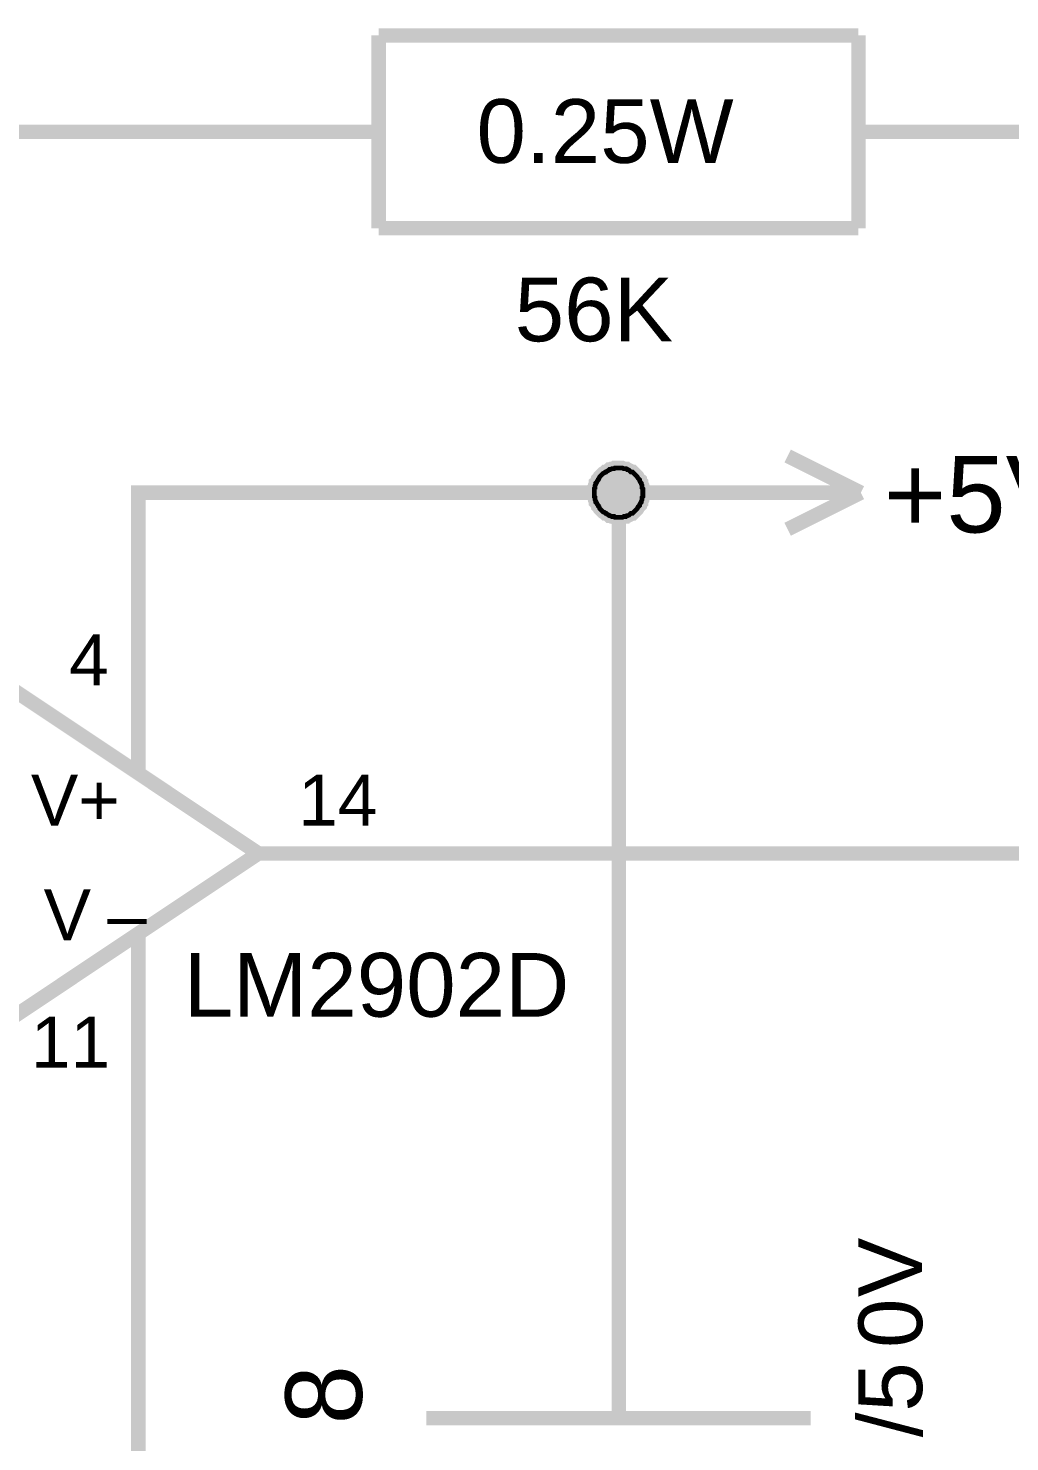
# Model space of a CAD drawing. Header units: millimetres. Extents: x -2024 to 917, y -725 to 13.
# Drawn here: x -1566.37 to -1545.95, y -403.9 to -374.52 of the extents above; entities that cross this region are included whole.
import ezdxf

# ---------------------------------------------------------------- set-up
doc = ezdxf.new("R2010")
doc.units = ezdxf.units.MM
doc.styles.get("Standard").update_dxf_attribs({"font": 'arial.ttf'})

msp = doc.modelspace()

# ---------------------------------------------------------------- linework, layer by layer
at = {"color": 7}
for points, const_width in [([(-1559.078, -374.667), (-1559.078, -378.675)], 0.3), ([(-1559.078, -374.667), (-1549.098, -374.667)], 0.3), ([(-1549.098, -374.667), (-1549.098, -378.675)], 0.3), ([(-1571.574, -389.173), (-1574.073, -389.173), (-1574.073, -376.671), (-1561.577, -376.671)], 0.3), ([(-1559.078, -376.671), (-1561.577, -376.671)], 0.3), ([(-1559.078, -391.673), (-1541.6, -391.673), (-1541.6, -376.671), (-1546.599, -376.671)], 0.3), ([(-1549.098, -376.671), (-1546.599, -376.671)], 0.3), ([(-1559.078, -378.675), (-1549.098, -378.675)], 0.3), ([(-1549.048, -384.172), (-1550.571, -383.41)], 0.3), ([(-1554.593, -384.172), (-1554.593, -384.139), (-1554.593, -384.122), (-1554.593, -384.089), (-1554.576, -384.073), (-1554.576, -384.04), (-1554.576, -384.023), (-1554.56, -383.99), (-1554.56, -383.973), (-1554.543, -383.957), (-1554.527, -383.924), (-1554.51, -383.907), (-1554.51, -383.891), (-1554.493, -383.874), (-1554.477, -383.841), (-1554.46, -383.824), (-1554.444, -383.808), (-1554.427, -383.791), (-1554.411, -383.775), (-1554.378, -383.758), (-1554.361, -383.742), (-1554.344, -383.742), (-1554.328, -383.725), (-1554.295, -383.709), (-1554.278, -383.692), (-1554.262, -383.692), (-1554.229, -383.675), (-1554.212, -383.675), (-1554.179, -383.675), (-1554.162, -383.659), (-1554.129, -383.659), (-1554.113, -383.659), (-1554.08, -383.659)], 0.3), ([(-1554.593, -384.172), (-1554.593, -384.139), (-1554.593, -384.122), (-1554.593, -384.089), (-1554.576, -384.073), (-1554.576, -384.04), (-1554.576, -384.023), (-1554.56, -383.99), (-1554.56, -383.973), (-1554.543, -383.957), (-1554.527, -383.924), (-1554.51, -383.907), (-1554.51, -383.891), (-1554.493, -383.874), (-1554.477, -383.841), (-1554.46, -383.824), (-1554.444, -383.808), (-1554.427, -383.791), (-1554.411, -383.775), (-1554.378, -383.758), (-1554.361, -383.742), (-1554.344, -383.742), (-1554.328, -383.725), (-1554.295, -383.709), (-1554.278, -383.692), (-1554.262, -383.692), (-1554.229, -383.675), (-1554.212, -383.675), (-1554.179, -383.675), (-1554.162, -383.659), (-1554.129, -383.659), (-1554.113, -383.659), (-1554.08, -383.659)], 0.3), ([(-1554.593, -384.172), (-1554.593, -384.139), (-1554.593, -384.122), (-1554.593, -384.089), (-1554.576, -384.073), (-1554.576, -384.04), (-1554.576, -384.023), (-1554.56, -383.99), (-1554.56, -383.973), (-1554.543, -383.957), (-1554.527, -383.924), (-1554.51, -383.907), (-1554.51, -383.891), (-1554.493, -383.874), (-1554.477, -383.841), (-1554.46, -383.824), (-1554.444, -383.808), (-1554.427, -383.791), (-1554.411, -383.775), (-1554.378, -383.758), (-1554.361, -383.742), (-1554.344, -383.742), (-1554.328, -383.725), (-1554.295, -383.709), (-1554.278, -383.692), (-1554.262, -383.692), (-1554.229, -383.675), (-1554.212, -383.675), (-1554.179, -383.675), (-1554.162, -383.659), (-1554.129, -383.659), (-1554.113, -383.659), (-1554.08, -383.659)], 0.3), ([(-1554.593, -384.172), (-1554.593, -384.139), (-1554.593, -384.122), (-1554.593, -384.089), (-1554.576, -384.073), (-1554.576, -384.04), (-1554.576, -384.023), (-1554.56, -383.99), (-1554.56, -383.973), (-1554.543, -383.957), (-1554.527, -383.924), (-1554.51, -383.907), (-1554.51, -383.891), (-1554.493, -383.874), (-1554.477, -383.841), (-1554.46, -383.824), (-1554.444, -383.808), (-1554.427, -383.791), (-1554.411, -383.775), (-1554.378, -383.758), (-1554.361, -383.742), (-1554.344, -383.742), (-1554.328, -383.725), (-1554.295, -383.709), (-1554.278, -383.692), (-1554.262, -383.692), (-1554.229, -383.675), (-1554.212, -383.675), (-1554.179, -383.675), (-1554.162, -383.659), (-1554.129, -383.659), (-1554.113, -383.659), (-1554.08, -383.659)], 0.3), ([(-1554.593, -384.172), (-1554.593, -384.139), (-1554.593, -384.122), (-1554.593, -384.089), (-1554.576, -384.073), (-1554.576, -384.04), (-1554.576, -384.023), (-1554.56, -383.99), (-1554.56, -383.973), (-1554.543, -383.957), (-1554.527, -383.924), (-1554.51, -383.907), (-1554.51, -383.891), (-1554.493, -383.874), (-1554.477, -383.841), (-1554.46, -383.824), (-1554.444, -383.808), (-1554.427, -383.791), (-1554.411, -383.775), (-1554.378, -383.758), (-1554.361, -383.742), (-1554.344, -383.742), (-1554.328, -383.725), (-1554.295, -383.709), (-1554.278, -383.692), (-1554.262, -383.692), (-1554.229, -383.675), (-1554.212, -383.675), (-1554.179, -383.675), (-1554.162, -383.659), (-1554.129, -383.659), (-1554.113, -383.659), (-1554.08, -383.659)], 0.0991), ([(-1554.593, -384.172), (-1554.593, -384.139), (-1554.593, -384.122), (-1554.593, -384.089), (-1554.576, -384.073), (-1554.576, -384.04), (-1554.576, -384.023), (-1554.56, -383.99), (-1554.56, -383.973), (-1554.543, -383.957), (-1554.527, -383.924), (-1554.51, -383.907), (-1554.51, -383.891), (-1554.493, -383.874), (-1554.477, -383.841), (-1554.46, -383.824), (-1554.444, -383.808), (-1554.427, -383.791), (-1554.411, -383.775), (-1554.378, -383.758), (-1554.361, -383.742), (-1554.344, -383.742), (-1554.328, -383.725), (-1554.295, -383.709), (-1554.278, -383.692), (-1554.262, -383.692), (-1554.229, -383.675), (-1554.212, -383.675), (-1554.179, -383.675), (-1554.162, -383.659), (-1554.129, -383.659), (-1554.113, -383.659), (-1554.08, -383.659)], 0.0991), ([(-1554.593, -384.172), (-1554.593, -384.139), (-1554.593, -384.122), (-1554.593, -384.089), (-1554.576, -384.073), (-1554.576, -384.04), (-1554.576, -384.023), (-1554.56, -383.99), (-1554.56, -383.973), (-1554.543, -383.957), (-1554.527, -383.924), (-1554.51, -383.907), (-1554.51, -383.891), (-1554.493, -383.874), (-1554.477, -383.841), (-1554.46, -383.824), (-1554.444, -383.808), (-1554.427, -383.791), (-1554.411, -383.775), (-1554.378, -383.758), (-1554.361, -383.742), (-1554.344, -383.742), (-1554.328, -383.725), (-1554.295, -383.709), (-1554.278, -383.692), (-1554.262, -383.692), (-1554.229, -383.675), (-1554.212, -383.675), (-1554.179, -383.675), (-1554.162, -383.659), (-1554.129, -383.659), (-1554.113, -383.659), (-1554.08, -383.659)], 0.0991), ([(-1554.593, -384.172), (-1554.593, -384.139), (-1554.593, -384.122), (-1554.593, -384.089), (-1554.576, -384.073), (-1554.576, -384.04), (-1554.576, -384.023), (-1554.56, -383.99), (-1554.56, -383.973), (-1554.543, -383.957), (-1554.527, -383.924), (-1554.51, -383.907), (-1554.51, -383.891), (-1554.493, -383.874), (-1554.477, -383.841), (-1554.46, -383.824), (-1554.444, -383.808), (-1554.427, -383.791), (-1554.411, -383.775), (-1554.378, -383.758), (-1554.361, -383.742), (-1554.344, -383.742), (-1554.328, -383.725), (-1554.295, -383.709), (-1554.278, -383.692), (-1554.262, -383.692), (-1554.229, -383.675), (-1554.212, -383.675), (-1554.179, -383.675), (-1554.162, -383.659), (-1554.129, -383.659), (-1554.113, -383.659), (-1554.08, -383.659)], 0.0991), ([(-1554.08, -383.659), (-1554.08, -383.659)], 0.3), ([(-1554.08, -383.659), (-1554.063, -383.659), (-1554.03, -383.659), (-1554.013, -383.659), (-1553.98, -383.675), (-1553.964, -383.675), (-1553.931, -383.675), (-1553.914, -383.692), (-1553.898, -383.692), (-1553.864, -383.709), (-1553.848, -383.725), (-1553.831, -383.742), (-1553.798, -383.742), (-1553.782, -383.758), (-1553.765, -383.775), (-1553.749, -383.791), (-1553.732, -383.808), (-1553.716, -383.824), (-1553.699, -383.841), (-1553.682, -383.874), (-1553.666, -383.891), (-1553.649, -383.907), (-1553.649, -383.924), (-1553.633, -383.957), (-1553.616, -383.973), (-1553.616, -383.99), (-1553.6, -384.023), (-1553.6, -384.04), (-1553.6, -384.073), (-1553.583, -384.089), (-1553.583, -384.122), (-1553.583, -384.139), (-1553.583, -384.172)], 0.3), ([(-1554.08, -383.659), (-1554.08, -383.659)], 0.3), ([(-1554.08, -383.659), (-1554.063, -383.659), (-1554.03, -383.659), (-1554.013, -383.659), (-1553.98, -383.675), (-1553.964, -383.675), (-1553.931, -383.675), (-1553.914, -383.692), (-1553.898, -383.692), (-1553.864, -383.709), (-1553.848, -383.725), (-1553.831, -383.742), (-1553.798, -383.742), (-1553.782, -383.758), (-1553.765, -383.775), (-1553.749, -383.791), (-1553.732, -383.808), (-1553.716, -383.824), (-1553.699, -383.841), (-1553.682, -383.874), (-1553.666, -383.891), (-1553.649, -383.907), (-1553.649, -383.924), (-1553.633, -383.957), (-1553.616, -383.973), (-1553.616, -383.99), (-1553.6, -384.023), (-1553.6, -384.04), (-1553.6, -384.073), (-1553.583, -384.089), (-1553.583, -384.122), (-1553.583, -384.139), (-1553.583, -384.172)], 0.3), ([(-1554.08, -383.659), (-1554.08, -383.659)], 0.3), ([(-1554.08, -383.659), (-1554.063, -383.659), (-1554.03, -383.659), (-1554.013, -383.659), (-1553.98, -383.675), (-1553.964, -383.675), (-1553.931, -383.675), (-1553.914, -383.692), (-1553.898, -383.692), (-1553.864, -383.709), (-1553.848, -383.725), (-1553.831, -383.742), (-1553.798, -383.742), (-1553.782, -383.758), (-1553.765, -383.775), (-1553.749, -383.791), (-1553.732, -383.808), (-1553.716, -383.824), (-1553.699, -383.841), (-1553.682, -383.874), (-1553.666, -383.891), (-1553.649, -383.907), (-1553.649, -383.924), (-1553.633, -383.957), (-1553.616, -383.973), (-1553.616, -383.99), (-1553.6, -384.023), (-1553.6, -384.04), (-1553.6, -384.073), (-1553.583, -384.089), (-1553.583, -384.122), (-1553.583, -384.139), (-1553.583, -384.172)], 0.3), ([(-1554.08, -383.659), (-1554.08, -383.659)], 0.3), ([(-1554.08, -383.659), (-1554.063, -383.659), (-1554.03, -383.659), (-1554.013, -383.659), (-1553.98, -383.675), (-1553.964, -383.675), (-1553.931, -383.675), (-1553.914, -383.692), (-1553.898, -383.692), (-1553.864, -383.709), (-1553.848, -383.725), (-1553.831, -383.742), (-1553.798, -383.742), (-1553.782, -383.758), (-1553.765, -383.775), (-1553.749, -383.791), (-1553.732, -383.808), (-1553.716, -383.824), (-1553.699, -383.841), (-1553.682, -383.874), (-1553.666, -383.891), (-1553.649, -383.907), (-1553.649, -383.924), (-1553.633, -383.957), (-1553.616, -383.973), (-1553.616, -383.99), (-1553.6, -384.023), (-1553.6, -384.04), (-1553.6, -384.073), (-1553.583, -384.089), (-1553.583, -384.122), (-1553.583, -384.139), (-1553.583, -384.172)], 0.3), ([(-1554.08, -383.659), (-1554.08, -383.659)], 0.0991), ([(-1554.08, -383.659), (-1554.063, -383.659), (-1554.03, -383.659), (-1554.013, -383.659), (-1553.98, -383.675), (-1553.964, -383.675), (-1553.931, -383.675), (-1553.914, -383.692), (-1553.898, -383.692), (-1553.864, -383.709), (-1553.848, -383.725), (-1553.831, -383.742), (-1553.798, -383.742), (-1553.782, -383.758), (-1553.765, -383.775), (-1553.749, -383.791), (-1553.732, -383.808), (-1553.716, -383.824), (-1553.699, -383.841), (-1553.682, -383.874), (-1553.666, -383.891), (-1553.649, -383.907), (-1553.649, -383.924), (-1553.633, -383.957), (-1553.616, -383.973), (-1553.616, -383.99), (-1553.6, -384.023), (-1553.6, -384.04), (-1553.6, -384.073), (-1553.583, -384.089), (-1553.583, -384.122), (-1553.583, -384.139), (-1553.583, -384.172)], 0.0991), ([(-1554.08, -383.659), (-1554.08, -383.659)], 0.0991), ([(-1554.08, -383.659), (-1554.063, -383.659), (-1554.03, -383.659), (-1554.013, -383.659), (-1553.98, -383.675), (-1553.964, -383.675), (-1553.931, -383.675), (-1553.914, -383.692), (-1553.898, -383.692), (-1553.864, -383.709), (-1553.848, -383.725), (-1553.831, -383.742), (-1553.798, -383.742), (-1553.782, -383.758), (-1553.765, -383.775), (-1553.749, -383.791), (-1553.732, -383.808), (-1553.716, -383.824), (-1553.699, -383.841), (-1553.682, -383.874), (-1553.666, -383.891), (-1553.649, -383.907), (-1553.649, -383.924), (-1553.633, -383.957), (-1553.616, -383.973), (-1553.616, -383.99), (-1553.6, -384.023), (-1553.6, -384.04), (-1553.6, -384.073), (-1553.583, -384.089), (-1553.583, -384.122), (-1553.583, -384.139), (-1553.583, -384.172)], 0.0991), ([(-1554.08, -383.659), (-1554.08, -383.659)], 0.0991), ([(-1554.08, -383.659), (-1554.063, -383.659), (-1554.03, -383.659), (-1554.013, -383.659), (-1553.98, -383.675), (-1553.964, -383.675), (-1553.931, -383.675), (-1553.914, -383.692), (-1553.898, -383.692), (-1553.864, -383.709), (-1553.848, -383.725), (-1553.831, -383.742), (-1553.798, -383.742), (-1553.782, -383.758), (-1553.765, -383.775), (-1553.749, -383.791), (-1553.732, -383.808), (-1553.716, -383.824), (-1553.699, -383.841), (-1553.682, -383.874), (-1553.666, -383.891), (-1553.649, -383.907), (-1553.649, -383.924), (-1553.633, -383.957), (-1553.616, -383.973), (-1553.616, -383.99), (-1553.6, -384.023), (-1553.6, -384.04), (-1553.6, -384.073), (-1553.583, -384.089), (-1553.583, -384.122), (-1553.583, -384.139), (-1553.583, -384.172)], 0.0991), ([(-1554.08, -383.659), (-1554.08, -383.659)], 0.0991), ([(-1554.08, -383.659), (-1554.063, -383.659), (-1554.03, -383.659), (-1554.013, -383.659), (-1553.98, -383.675), (-1553.964, -383.675), (-1553.931, -383.675), (-1553.914, -383.692), (-1553.898, -383.692), (-1553.864, -383.709), (-1553.848, -383.725), (-1553.831, -383.742), (-1553.798, -383.742), (-1553.782, -383.758), (-1553.765, -383.775), (-1553.749, -383.791), (-1553.732, -383.808), (-1553.716, -383.824), (-1553.699, -383.841), (-1553.682, -383.874), (-1553.666, -383.891), (-1553.649, -383.907), (-1553.649, -383.924), (-1553.633, -383.957), (-1553.616, -383.973), (-1553.616, -383.99), (-1553.6, -384.023), (-1553.6, -384.04), (-1553.6, -384.073), (-1553.583, -384.089), (-1553.583, -384.122), (-1553.583, -384.139), (-1553.583, -384.172)], 0.0991), ([(-1564.076, -386.673), (-1564.076, -384.172), (-1554.08, -384.172), (-1554.08, -400.416)], 0.3), ([(-1554.08, -384.686), (-1554.113, -384.686), (-1554.129, -384.686), (-1554.162, -384.686), (-1554.179, -384.669), (-1554.212, -384.669), (-1554.229, -384.669), (-1554.262, -384.652), (-1554.278, -384.652), (-1554.295, -384.636), (-1554.328, -384.619), (-1554.344, -384.603), (-1554.361, -384.603), (-1554.378, -384.586), (-1554.411, -384.57), (-1554.427, -384.553), (-1554.444, -384.536), (-1554.46, -384.52), (-1554.477, -384.503), (-1554.493, -384.47), (-1554.51, -384.454), (-1554.51, -384.437), (-1554.527, -384.421), (-1554.543, -384.387), (-1554.56, -384.371), (-1554.56, -384.354), (-1554.576, -384.321), (-1554.576, -384.305), (-1554.576, -384.272), (-1554.593, -384.255), (-1554.593, -384.222), (-1554.593, -384.205), (-1554.593, -384.172)], 0.3), ([(-1554.593, -384.172), (-1554.593, -384.172)], 0.3), ([(-1554.08, -384.686), (-1554.113, -384.686), (-1554.129, -384.686), (-1554.162, -384.686), (-1554.179, -384.669), (-1554.212, -384.669), (-1554.229, -384.669), (-1554.262, -384.652), (-1554.278, -384.652), (-1554.295, -384.636), (-1554.328, -384.619), (-1554.344, -384.603), (-1554.361, -384.603), (-1554.378, -384.586), (-1554.411, -384.57), (-1554.427, -384.553), (-1554.444, -384.536), (-1554.46, -384.52), (-1554.477, -384.503), (-1554.493, -384.47), (-1554.51, -384.454), (-1554.51, -384.437), (-1554.527, -384.421), (-1554.543, -384.387), (-1554.56, -384.371), (-1554.56, -384.354), (-1554.576, -384.321), (-1554.576, -384.305), (-1554.576, -384.272), (-1554.593, -384.255), (-1554.593, -384.222), (-1554.593, -384.205), (-1554.593, -384.172)], 0.3), ([(-1554.593, -384.172), (-1554.593, -384.172)], 0.3), ([(-1554.08, -384.686), (-1554.113, -384.686), (-1554.129, -384.686), (-1554.162, -384.686), (-1554.179, -384.669), (-1554.212, -384.669), (-1554.229, -384.669), (-1554.262, -384.652), (-1554.278, -384.652), (-1554.295, -384.636), (-1554.328, -384.619), (-1554.344, -384.603), (-1554.361, -384.603), (-1554.378, -384.586), (-1554.411, -384.57), (-1554.427, -384.553), (-1554.444, -384.536), (-1554.46, -384.52), (-1554.477, -384.503), (-1554.493, -384.47), (-1554.51, -384.454), (-1554.51, -384.437), (-1554.527, -384.421), (-1554.543, -384.387), (-1554.56, -384.371), (-1554.56, -384.354), (-1554.576, -384.321), (-1554.576, -384.305), (-1554.576, -384.272), (-1554.593, -384.255), (-1554.593, -384.222), (-1554.593, -384.205), (-1554.593, -384.172)], 0.3), ([(-1554.593, -384.172), (-1554.593, -384.172)], 0.3), ([(-1554.08, -384.686), (-1554.113, -384.686), (-1554.129, -384.686), (-1554.162, -384.686), (-1554.179, -384.669), (-1554.212, -384.669), (-1554.229, -384.669), (-1554.262, -384.652), (-1554.278, -384.652), (-1554.295, -384.636), (-1554.328, -384.619), (-1554.344, -384.603), (-1554.361, -384.603), (-1554.378, -384.586), (-1554.411, -384.57), (-1554.427, -384.553), (-1554.444, -384.536), (-1554.46, -384.52), (-1554.477, -384.503), (-1554.493, -384.47), (-1554.51, -384.454), (-1554.51, -384.437), (-1554.527, -384.421), (-1554.543, -384.387), (-1554.56, -384.371), (-1554.56, -384.354), (-1554.576, -384.321), (-1554.576, -384.305), (-1554.576, -384.272), (-1554.593, -384.255), (-1554.593, -384.222), (-1554.593, -384.205), (-1554.593, -384.172)], 0.3), ([(-1554.593, -384.172), (-1554.593, -384.172)], 0.3), ([(-1553.583, -384.172), (-1553.583, -384.205), (-1553.583, -384.222), (-1553.583, -384.255), (-1553.6, -384.272), (-1553.6, -384.305), (-1553.6, -384.321), (-1553.616, -384.354), (-1553.616, -384.371), (-1553.633, -384.387), (-1553.649, -384.421), (-1553.649, -384.437), (-1553.666, -384.454), (-1553.682, -384.47), (-1553.699, -384.503), (-1553.716, -384.52), (-1553.732, -384.536), (-1553.749, -384.553), (-1553.765, -384.57), (-1553.782, -384.586), (-1553.798, -384.603), (-1553.831, -384.603), (-1553.848, -384.619), (-1553.864, -384.636), (-1553.898, -384.652), (-1553.914, -384.652), (-1553.931, -384.669), (-1553.964, -384.669), (-1553.98, -384.669), (-1554.013, -384.686), (-1554.03, -384.686), (-1554.063, -384.686), (-1554.08, -384.686)], 0.3), ([(-1554.08, -384.172), (-1551.597, -384.172)], 0.3), ([(-1553.583, -384.172), (-1553.583, -384.205), (-1553.583, -384.222), (-1553.583, -384.255), (-1553.6, -384.272), (-1553.6, -384.305), (-1553.6, -384.321), (-1553.616, -384.354), (-1553.616, -384.371), (-1553.633, -384.387), (-1553.649, -384.421), (-1553.649, -384.437), (-1553.666, -384.454), (-1553.682, -384.47), (-1553.699, -384.503), (-1553.716, -384.52), (-1553.732, -384.536), (-1553.749, -384.553), (-1553.765, -384.57), (-1553.782, -384.586), (-1553.798, -384.603), (-1553.831, -384.603), (-1553.848, -384.619), (-1553.864, -384.636), (-1553.898, -384.652), (-1553.914, -384.652), (-1553.931, -384.669), (-1553.964, -384.669), (-1553.98, -384.669), (-1554.013, -384.686), (-1554.03, -384.686), (-1554.063, -384.686), (-1554.08, -384.686)], 0.3), ([(-1553.583, -384.172), (-1553.583, -384.205), (-1553.583, -384.222), (-1553.583, -384.255), (-1553.6, -384.272), (-1553.6, -384.305), (-1553.6, -384.321), (-1553.616, -384.354), (-1553.616, -384.371), (-1553.633, -384.387), (-1553.649, -384.421), (-1553.649, -384.437), (-1553.666, -384.454), (-1553.682, -384.47), (-1553.699, -384.503), (-1553.716, -384.52), (-1553.732, -384.536), (-1553.749, -384.553), (-1553.765, -384.57), (-1553.782, -384.586), (-1553.798, -384.603), (-1553.831, -384.603), (-1553.848, -384.619), (-1553.864, -384.636), (-1553.898, -384.652), (-1553.914, -384.652), (-1553.931, -384.669), (-1553.964, -384.669), (-1553.98, -384.669), (-1554.013, -384.686), (-1554.03, -384.686), (-1554.063, -384.686), (-1554.08, -384.686)], 0.3), ([(-1553.583, -384.172), (-1553.583, -384.205), (-1553.583, -384.222), (-1553.583, -384.255), (-1553.6, -384.272), (-1553.6, -384.305), (-1553.6, -384.321), (-1553.616, -384.354), (-1553.616, -384.371), (-1553.633, -384.387), (-1553.649, -384.421), (-1553.649, -384.437), (-1553.666, -384.454), (-1553.682, -384.47), (-1553.699, -384.503), (-1553.716, -384.52), (-1553.732, -384.536), (-1553.749, -384.553), (-1553.765, -384.57), (-1553.782, -384.586), (-1553.798, -384.603), (-1553.831, -384.603), (-1553.848, -384.619), (-1553.864, -384.636), (-1553.898, -384.652), (-1553.914, -384.652), (-1553.931, -384.669), (-1553.964, -384.669), (-1553.98, -384.669), (-1554.013, -384.686), (-1554.03, -384.686), (-1554.063, -384.686), (-1554.08, -384.686)], 0.3), ([(-1553.583, -384.172), (-1553.583, -384.172), (-1553.583, -384.172), (-1553.583, -384.172), (-1553.583, -384.172), (-1553.583, -384.172), (-1553.583, -384.172), (-1553.583, -384.172), (-1553.583, -384.172), (-1553.583, -384.172), (-1553.583, -384.172), (-1553.583, -384.172), (-1553.583, -384.172), (-1553.583, -384.172), (-1553.583, -384.172), (-1553.583, -384.172), (-1553.583, -384.172), (-1553.583, -384.172), (-1553.583, -384.172), (-1553.583, -384.172), (-1553.583, -384.172), (-1553.583, -384.172), (-1553.583, -384.172), (-1553.583, -384.172), (-1553.583, -384.172), (-1553.583, -384.172), (-1553.583, -384.172), (-1553.583, -384.172), (-1553.583, -384.172), (-1553.583, -384.172), (-1553.583, -384.172), (-1553.583, -384.172), (-1553.583, -384.172)], 0.3), ([(-1553.583, -384.172), (-1553.583, -384.172)], 0.3), ([(-1553.583, -384.172), (-1553.583, -384.172), (-1553.583, -384.172), (-1553.583, -384.172), (-1553.583, -384.172), (-1553.583, -384.172), (-1553.583, -384.172), (-1553.583, -384.172), (-1553.583, -384.172), (-1553.583, -384.172), (-1553.583, -384.172), (-1553.583, -384.172), (-1553.583, -384.172), (-1553.583, -384.172), (-1553.583, -384.172), (-1553.583, -384.172), (-1553.583, -384.172), (-1553.583, -384.172), (-1553.583, -384.172), (-1553.583, -384.172), (-1553.583, -384.172), (-1553.583, -384.172), (-1553.583, -384.172), (-1553.583, -384.172), (-1553.583, -384.172), (-1553.583, -384.172), (-1553.583, -384.172), (-1553.583, -384.172), (-1553.583, -384.172), (-1553.583, -384.172), (-1553.583, -384.172), (-1553.583, -384.172), (-1553.583, -384.172)], 0.3), ([(-1553.583, -384.172), (-1553.583, -384.172)], 0.3), ([(-1553.583, -384.172), (-1553.583, -384.172), (-1553.583, -384.172), (-1553.583, -384.172), (-1553.583, -384.172), (-1553.583, -384.172), (-1553.583, -384.172), (-1553.583, -384.172), (-1553.583, -384.172), (-1553.583, -384.172), (-1553.583, -384.172), (-1553.583, -384.172), (-1553.583, -384.172), (-1553.583, -384.172), (-1553.583, -384.172), (-1553.583, -384.172), (-1553.583, -384.172), (-1553.583, -384.172), (-1553.583, -384.172), (-1553.583, -384.172), (-1553.583, -384.172), (-1553.583, -384.172), (-1553.583, -384.172), (-1553.583, -384.172), (-1553.583, -384.172), (-1553.583, -384.172), (-1553.583, -384.172), (-1553.583, -384.172), (-1553.583, -384.172), (-1553.583, -384.172), (-1553.583, -384.172), (-1553.583, -384.172), (-1553.583, -384.172)], 0.3), ([(-1553.583, -384.172), (-1553.583, -384.172)], 0.3), ([(-1553.583, -384.172), (-1553.583, -384.172), (-1553.583, -384.172), (-1553.583, -384.172), (-1553.583, -384.172), (-1553.583, -384.172), (-1553.583, -384.172), (-1553.583, -384.172), (-1553.583, -384.172), (-1553.583, -384.172), (-1553.583, -384.172), (-1553.583, -384.172), (-1553.583, -384.172), (-1553.583, -384.172), (-1553.583, -384.172), (-1553.583, -384.172), (-1553.583, -384.172), (-1553.583, -384.172), (-1553.583, -384.172), (-1553.583, -384.172), (-1553.583, -384.172), (-1553.583, -384.172), (-1553.583, -384.172), (-1553.583, -384.172), (-1553.583, -384.172), (-1553.583, -384.172), (-1553.583, -384.172), (-1553.583, -384.172), (-1553.583, -384.172), (-1553.583, -384.172), (-1553.583, -384.172), (-1553.583, -384.172), (-1553.583, -384.172)], 0.3), ([(-1553.583, -384.172), (-1553.583, -384.172)], 0.3), ([(-1551.597, -384.172), (-1549.048, -384.172)], 0.3), ([(-1549.048, -384.172), (-1550.571, -384.934)], 0.3), ([(-1554.08, -384.686), (-1554.113, -384.686), (-1554.129, -384.686), (-1554.162, -384.686), (-1554.179, -384.669), (-1554.212, -384.669), (-1554.229, -384.669), (-1554.262, -384.652), (-1554.278, -384.652), (-1554.295, -384.636), (-1554.328, -384.619), (-1554.344, -384.603), (-1554.361, -384.603), (-1554.378, -384.586), (-1554.411, -384.57), (-1554.427, -384.553), (-1554.444, -384.536), (-1554.46, -384.52), (-1554.477, -384.503), (-1554.493, -384.47), (-1554.51, -384.454), (-1554.51, -384.437), (-1554.527, -384.421), (-1554.543, -384.387), (-1554.56, -384.371), (-1554.56, -384.354), (-1554.576, -384.321), (-1554.576, -384.305), (-1554.576, -384.272), (-1554.593, -384.255), (-1554.593, -384.222), (-1554.593, -384.205), (-1554.593, -384.172)], 0.0991), ([(-1554.593, -384.172), (-1554.593, -384.172)], 0.0991), ([(-1554.08, -384.686), (-1554.113, -384.686), (-1554.129, -384.686), (-1554.162, -384.686), (-1554.179, -384.669), (-1554.212, -384.669), (-1554.229, -384.669), (-1554.262, -384.652), (-1554.278, -384.652), (-1554.295, -384.636), (-1554.328, -384.619), (-1554.344, -384.603), (-1554.361, -384.603), (-1554.378, -384.586), (-1554.411, -384.57), (-1554.427, -384.553), (-1554.444, -384.536), (-1554.46, -384.52), (-1554.477, -384.503), (-1554.493, -384.47), (-1554.51, -384.454), (-1554.51, -384.437), (-1554.527, -384.421), (-1554.543, -384.387), (-1554.56, -384.371), (-1554.56, -384.354), (-1554.576, -384.321), (-1554.576, -384.305), (-1554.576, -384.272), (-1554.593, -384.255), (-1554.593, -384.222), (-1554.593, -384.205), (-1554.593, -384.172)], 0.0991), ([(-1554.593, -384.172), (-1554.593, -384.172)], 0.0991), ([(-1554.08, -384.686), (-1554.113, -384.686), (-1554.129, -384.686), (-1554.162, -384.686), (-1554.179, -384.669), (-1554.212, -384.669), (-1554.229, -384.669), (-1554.262, -384.652), (-1554.278, -384.652), (-1554.295, -384.636), (-1554.328, -384.619), (-1554.344, -384.603), (-1554.361, -384.603), (-1554.378, -384.586), (-1554.411, -384.57), (-1554.427, -384.553), (-1554.444, -384.536), (-1554.46, -384.52), (-1554.477, -384.503), (-1554.493, -384.47), (-1554.51, -384.454), (-1554.51, -384.437), (-1554.527, -384.421), (-1554.543, -384.387), (-1554.56, -384.371), (-1554.56, -384.354), (-1554.576, -384.321), (-1554.576, -384.305), (-1554.576, -384.272), (-1554.593, -384.255), (-1554.593, -384.222), (-1554.593, -384.205), (-1554.593, -384.172)], 0.0991), ([(-1554.593, -384.172), (-1554.593, -384.172)], 0.0991), ([(-1554.08, -384.686), (-1554.113, -384.686), (-1554.129, -384.686), (-1554.162, -384.686), (-1554.179, -384.669), (-1554.212, -384.669), (-1554.229, -384.669), (-1554.262, -384.652), (-1554.278, -384.652), (-1554.295, -384.636), (-1554.328, -384.619), (-1554.344, -384.603), (-1554.361, -384.603), (-1554.378, -384.586), (-1554.411, -384.57), (-1554.427, -384.553), (-1554.444, -384.536), (-1554.46, -384.52), (-1554.477, -384.503), (-1554.493, -384.47), (-1554.51, -384.454), (-1554.51, -384.437), (-1554.527, -384.421), (-1554.543, -384.387), (-1554.56, -384.371), (-1554.56, -384.354), (-1554.576, -384.321), (-1554.576, -384.305), (-1554.576, -384.272), (-1554.593, -384.255), (-1554.593, -384.222), (-1554.593, -384.205), (-1554.593, -384.172)], 0.0991), ([(-1554.593, -384.172), (-1554.593, -384.172)], 0.0991), ([(-1553.583, -384.172), (-1553.583, -384.205), (-1553.583, -384.222), (-1553.583, -384.255), (-1553.6, -384.272), (-1553.6, -384.305), (-1553.6, -384.321), (-1553.616, -384.354), (-1553.616, -384.371), (-1553.633, -384.387), (-1553.649, -384.421), (-1553.649, -384.437), (-1553.666, -384.454), (-1553.682, -384.47), (-1553.699, -384.503), (-1553.716, -384.52), (-1553.732, -384.536), (-1553.749, -384.553), (-1553.765, -384.57), (-1553.782, -384.586), (-1553.798, -384.603), (-1553.831, -384.603), (-1553.848, -384.619), (-1553.864, -384.636), (-1553.898, -384.652), (-1553.914, -384.652), (-1553.931, -384.669), (-1553.964, -384.669), (-1553.98, -384.669), (-1554.013, -384.686), (-1554.03, -384.686), (-1554.063, -384.686), (-1554.08, -384.686)], 0.0991), ([(-1553.583, -384.172), (-1553.583, -384.205), (-1553.583, -384.222), (-1553.583, -384.255), (-1553.6, -384.272), (-1553.6, -384.305), (-1553.6, -384.321), (-1553.616, -384.354), (-1553.616, -384.371), (-1553.633, -384.387), (-1553.649, -384.421), (-1553.649, -384.437), (-1553.666, -384.454), (-1553.682, -384.47), (-1553.699, -384.503), (-1553.716, -384.52), (-1553.732, -384.536), (-1553.749, -384.553), (-1553.765, -384.57), (-1553.782, -384.586), (-1553.798, -384.603), (-1553.831, -384.603), (-1553.848, -384.619), (-1553.864, -384.636), (-1553.898, -384.652), (-1553.914, -384.652), (-1553.931, -384.669), (-1553.964, -384.669), (-1553.98, -384.669), (-1554.013, -384.686), (-1554.03, -384.686), (-1554.063, -384.686), (-1554.08, -384.686)], 0.0991), ([(-1553.583, -384.172), (-1553.583, -384.205), (-1553.583, -384.222), (-1553.583, -384.255), (-1553.6, -384.272), (-1553.6, -384.305), (-1553.6, -384.321), (-1553.616, -384.354), (-1553.616, -384.371), (-1553.633, -384.387), (-1553.649, -384.421), (-1553.649, -384.437), (-1553.666, -384.454), (-1553.682, -384.47), (-1553.699, -384.503), (-1553.716, -384.52), (-1553.732, -384.536), (-1553.749, -384.553), (-1553.765, -384.57), (-1553.782, -384.586), (-1553.798, -384.603), (-1553.831, -384.603), (-1553.848, -384.619), (-1553.864, -384.636), (-1553.898, -384.652), (-1553.914, -384.652), (-1553.931, -384.669), (-1553.964, -384.669), (-1553.98, -384.669), (-1554.013, -384.686), (-1554.03, -384.686), (-1554.063, -384.686), (-1554.08, -384.686)], 0.0991), ([(-1553.583, -384.172), (-1553.583, -384.205), (-1553.583, -384.222), (-1553.583, -384.255), (-1553.6, -384.272), (-1553.6, -384.305), (-1553.6, -384.321), (-1553.616, -384.354), (-1553.616, -384.371), (-1553.633, -384.387), (-1553.649, -384.421), (-1553.649, -384.437), (-1553.666, -384.454), (-1553.682, -384.47), (-1553.699, -384.503), (-1553.716, -384.52), (-1553.732, -384.536), (-1553.749, -384.553), (-1553.765, -384.57), (-1553.782, -384.586), (-1553.798, -384.603), (-1553.831, -384.603), (-1553.848, -384.619), (-1553.864, -384.636), (-1553.898, -384.652), (-1553.914, -384.652), (-1553.931, -384.669), (-1553.964, -384.669), (-1553.98, -384.669), (-1554.013, -384.686), (-1554.03, -384.686), (-1554.063, -384.686), (-1554.08, -384.686)], 0.0991), ([(-1553.583, -384.172), (-1553.583, -384.172), (-1553.583, -384.172), (-1553.583, -384.172), (-1553.583, -384.172), (-1553.583, -384.172), (-1553.583, -384.172), (-1553.583, -384.172), (-1553.583, -384.172), (-1553.583, -384.172), (-1553.583, -384.172), (-1553.583, -384.172), (-1553.583, -384.172), (-1553.583, -384.172), (-1553.583, -384.172), (-1553.583, -384.172), (-1553.583, -384.172), (-1553.583, -384.172), (-1553.583, -384.172), (-1553.583, -384.172), (-1553.583, -384.172), (-1553.583, -384.172), (-1553.583, -384.172), (-1553.583, -384.172), (-1553.583, -384.172), (-1553.583, -384.172), (-1553.583, -384.172), (-1553.583, -384.172), (-1553.583, -384.172), (-1553.583, -384.172), (-1553.583, -384.172), (-1553.583, -384.172), (-1553.583, -384.172)], 0.0991), ([(-1553.583, -384.172), (-1553.583, -384.172)], 0.0991), ([(-1553.583, -384.172), (-1553.583, -384.172), (-1553.583, -384.172), (-1553.583, -384.172), (-1553.583, -384.172), (-1553.583, -384.172), (-1553.583, -384.172), (-1553.583, -384.172), (-1553.583, -384.172), (-1553.583, -384.172), (-1553.583, -384.172), (-1553.583, -384.172), (-1553.583, -384.172), (-1553.583, -384.172), (-1553.583, -384.172), (-1553.583, -384.172), (-1553.583, -384.172), (-1553.583, -384.172), (-1553.583, -384.172), (-1553.583, -384.172), (-1553.583, -384.172), (-1553.583, -384.172), (-1553.583, -384.172), (-1553.583, -384.172), (-1553.583, -384.172), (-1553.583, -384.172), (-1553.583, -384.172), (-1553.583, -384.172), (-1553.583, -384.172), (-1553.583, -384.172), (-1553.583, -384.172), (-1553.583, -384.172), (-1553.583, -384.172)], 0.0991), ([(-1553.583, -384.172), (-1553.583, -384.172)], 0.0991), ([(-1553.583, -384.172), (-1553.583, -384.172), (-1553.583, -384.172), (-1553.583, -384.172), (-1553.583, -384.172), (-1553.583, -384.172), (-1553.583, -384.172), (-1553.583, -384.172), (-1553.583, -384.172), (-1553.583, -384.172), (-1553.583, -384.172), (-1553.583, -384.172), (-1553.583, -384.172), (-1553.583, -384.172), (-1553.583, -384.172), (-1553.583, -384.172), (-1553.583, -384.172), (-1553.583, -384.172), (-1553.583, -384.172), (-1553.583, -384.172), (-1553.583, -384.172), (-1553.583, -384.172), (-1553.583, -384.172), (-1553.583, -384.172), (-1553.583, -384.172), (-1553.583, -384.172), (-1553.583, -384.172), (-1553.583, -384.172), (-1553.583, -384.172), (-1553.583, -384.172), (-1553.583, -384.172), (-1553.583, -384.172), (-1553.583, -384.172)], 0.0991), ([(-1553.583, -384.172), (-1553.583, -384.172)], 0.0991), ([(-1553.583, -384.172), (-1553.583, -384.172), (-1553.583, -384.172), (-1553.583, -384.172), (-1553.583, -384.172), (-1553.583, -384.172), (-1553.583, -384.172), (-1553.583, -384.172), (-1553.583, -384.172), (-1553.583, -384.172), (-1553.583, -384.172), (-1553.583, -384.172), (-1553.583, -384.172), (-1553.583, -384.172), (-1553.583, -384.172), (-1553.583, -384.172), (-1553.583, -384.172), (-1553.583, -384.172), (-1553.583, -384.172), (-1553.583, -384.172), (-1553.583, -384.172), (-1553.583, -384.172), (-1553.583, -384.172), (-1553.583, -384.172), (-1553.583, -384.172), (-1553.583, -384.172), (-1553.583, -384.172), (-1553.583, -384.172), (-1553.583, -384.172), (-1553.583, -384.172), (-1553.583, -384.172), (-1553.583, -384.172), (-1553.583, -384.172)], 0.0991), ([(-1553.583, -384.172), (-1553.583, -384.172)], 0.0991), ([(-1569.075, -386.673), (-1561.577, -391.673)], 0.3), ([(-1564.076, -389.968), (-1564.076, -386.673)], 0.3), ([(-1561.577, -391.673), (-1569.075, -396.674)], 0.3), ([(-1561.577, -391.673), (-1559.078, -391.673)], 0.3), ([(-1564.076, -393.362), (-1564.076, -396.674)], 0.3), ([(-1564.076, -396.674), (-1564.076, -414.177), (-1554.08, -414.177), (-1554.08, -407.918)], 0.3), ([(-1554.08, -403.414), (-1554.08, -400.416)], 0.3), ([(-1558.085, -403.414), (-1550.091, -403.414)], 0.3)]:
    msp.add_lwpolyline(points, dxfattribs=dict(at, const_width=const_width))
at = {"color": 7, "const_width": 0.508}
msp.add_lwpolyline([(-1554.352, -384.162, 1), (-1553.844, -384.162, 1)], format="xyb", close=True, dxfattribs=at)

# ---------------------------------------------------------------- texts
at = {"color": 7}
for s, height, p in [('0.25W', 1.3247, (-1557.042, -377.317)), ('56K', 1.3247, (-1556.248, -381.026)), ('+5V', 1.5897, (-1548.568, -385)), ('4', 1.06, (-1565.516, -388.179)), ('V+', 1.0598, (-1566.311, -391.094)), ('14', 1.0598, (-1560.75, -391.094)), ('V', 1.06, (-1566.046, -393.478)), ('–', 1.06, (-1564.722, -393.478)), ('LM2902D', 1.3247, (-1563.133, -395.068)), ('11', 1.0598, (-1566.311, -396.128))]:
    msp.add_text(s, height=height, dxfattribs=at).set_placement(p)
for s, height, p in [('V', 1.325, (-1547.774, -400.897)), ('0', 1.325, (-1547.774, -401.956)), ('8', 1.59, (-1559.426, -403.546)), ('5', 1.325, (-1547.774, -403.281)), ('/', 1.325, (-1547.774, -403.811))]:
    msp.add_text(s, height=height, rotation=90, dxfattribs=at).set_placement(p)

doc.saveas('drawing.dxf')
